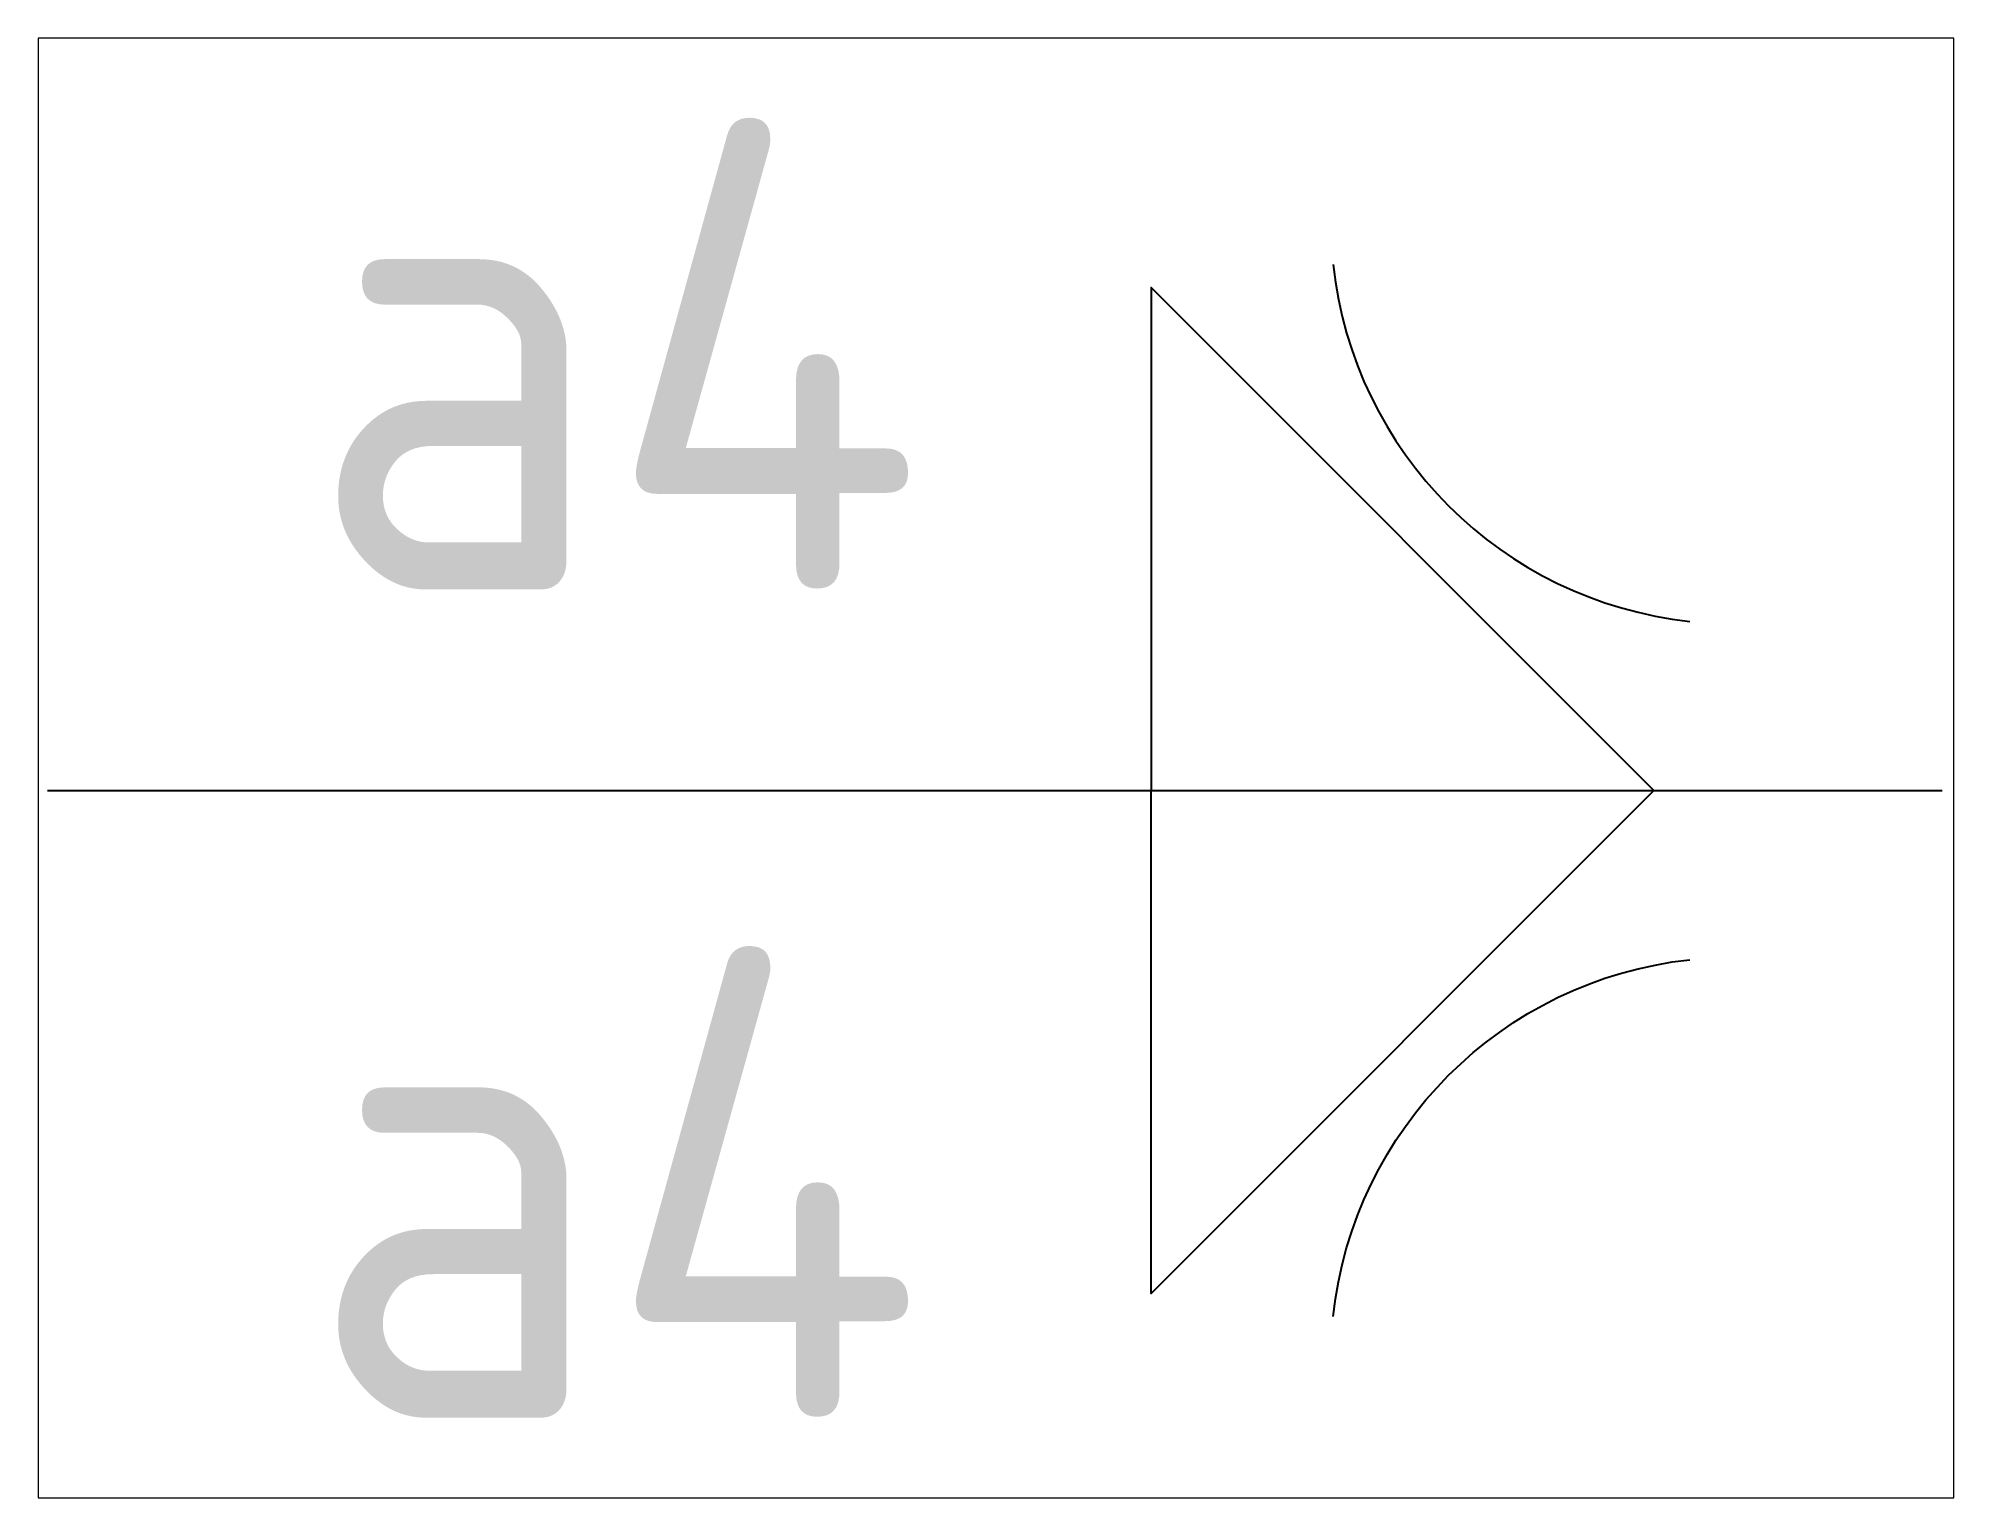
# Paper-space layout 'Layout1' of a CAD drawing. Header units: millimetres. Extents: x 1.05 to 9.45, y 0.8 to 7.2.
# The model-space entities are those that its viewports show. They can reach past a viewport. Long polylines and large blocks are cut down to what shows.
import ezdxf

# ---------------------------------------------------------------- set-up
doc = ezdxf.new("R2010")
doc.units = ezdxf.units.MM
doc.header["$MEASUREMENT"] = 0
doc.layers.add('K-------ED-', color=1, linetype='Continuous')
doc.styles.add('ISO', font='isocp.shx')

# ---------------------------------------------------------------- blocks, each defined once
blk = doc.blocks.new('Dubbel_kälsvets_Sym_h')
at = {"layer": 'K-------ED-', "color": 3}
blk.add_line((-12.091, 0), (0, 0), dxfattribs=at)
for points in [[(-1.84, 0), (-5.049, 3.21), (-5.049, 0)], [(-1.84, 0), (-5.049, -3.21), (-5.049, 0)]]:
    blk.add_lwpolyline(points, dxfattribs=at)
blk.add_ellipse((-1.333, 3.634), major_axis=(1.817, 1.817), ratio=1, start_param=2.464689, end_param=3.818496, dxfattribs=at)
at = {"layer": 'K-------ED-', "color": 3, "extrusion": (0, 0, -1)}
blk.add_ellipse((-1.333, -3.634), major_axis=(-1.817, 1.817), ratio=1, start_param=5.606282, end_param=6.960089, dxfattribs=at)
at = {"layer": 'K-------ED-', "color": 3, "style": 'ISO'}
for tag, p in [('MÅTT/TVÄRSNITT-ÖVER', (-10.429, 1.283)), ('MÅTT/TVÄRSNITT-UNDER', (-10.429, -4.002))]:
    blk.add_attdef(tag, p, '', height=3, dxfattribs=at)

msp = doc.modelspace()

# ---------------------------------------------------------------- block references
msp.add_blockref('Dubbel_kälsvets_Sym_h', (0, 0)).add_auto_attribs({'MÅTT/TVÄRSNITT-ÖVER': 'a4', 'MÅTT/TVÄRSNITT-UNDER': 'a4'})

psp = doc.layouts.get("Layout1")

# ---------------------------------------------------------------- viewports
at = {"layer": '0'}
psp.add_viewport(center=(5.25, 4), size=(8.4, 6.4), view_center_point=(-6.0385, 0.1438), view_height=9.312515, dxfattribs=at)

doc.saveas('drawing.dxf')
